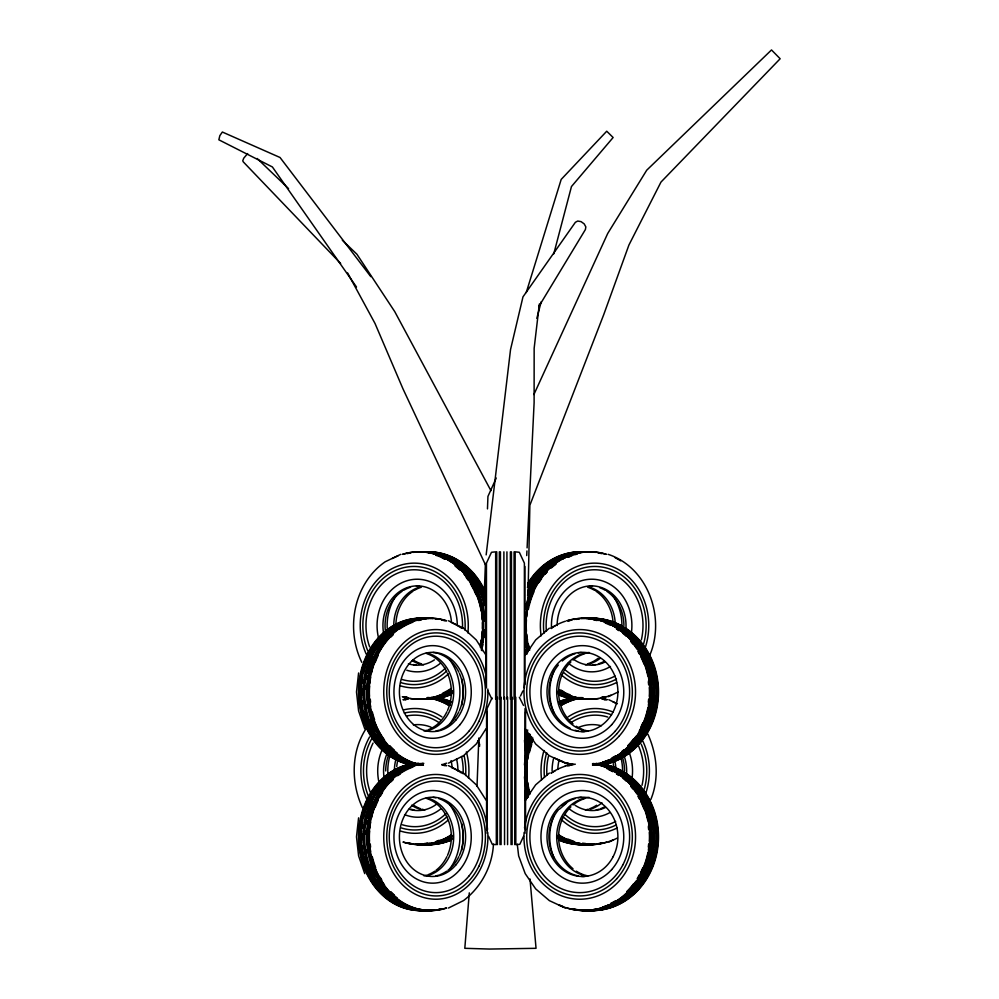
<?xml version="1.0" encoding="UTF-8"?>
<svg xmlns="http://www.w3.org/2000/svg" width="999" height="999" viewBox="0 0 999 999"><rect width="100%" height="100%" fill="white"/><g stroke="black" fill="none" stroke-linecap="round" stroke-linejoin="round"><path stroke-width="1.5" d="M524.975 744.455L525.262 730.469M526.823 654.357L526.985 646.603M527.809 606.218L529.87 505.257L603.683 314.76L628.908 245.055L660.976 182.08L780.157 58.754L771.503 49.95L646.728 170.192L607.704 233.491L533.891 394.543M477.023 786.313L478.833 737.999M482.13 650.724L482.654 636.7M483.004 627.347L485.414 563.448M487.475 508.903L487.937 496.441L496.241 478.034M526.723 555.581L526.948 550.948M527.097 547.864L534.115 402.759L534.153 348.289L539.335 304.033M469.293 892.844L464.81 948.313L489.423 949.05L536.038 948.313L530.007 878.983M358.591 672.964L356.493 691.97L358.591 710.963L364.735 728.758M358.591 817.844L356.493 836.85L358.591 855.856L364.735 873.638M493.444 844.155C492.357 866.183 481.143 887.287 463.536 900.574L448.451 908.041M486.163 554.882L510.526 349.613L522.976 296.865L575.374 222.302L577.709 221.041L581.081 221.641L584.178 223.876L585.839 226.898L585.402 229.545L538.798 306.568M536.838 318.294L541.171 301.823M553.758 253.908L571.465 186.538L613.124 137.512L606.73 131.219L561.188 179.42L526.248 292.545M649.662 655.494C665.759 618.194 648.239 567.707 608.291 554.37L608.166 554.345M650.811 799.512C659.465 778.608 657.08 754.445 647.864 734.128M492.032 697.889L487.1 708.528L487.1 833.303M520.491 696.041L522.864 691.008M523.513 836.388L519.817 844.342L515.809 844.617L515.809 697.215M486.014 728.758L476.261 743.993L463.536 755.681M365.809 729.045C350.924 752.259 350.974 783.029 362.437 807.704M525.212 655.182L535.664 639.934L549.375 628.171M525.212 800.062L535.664 784.827L549.375 773.051M247.64 153.571L243.731 158.204L242.745 160.789L243.331 161.925L340.634 263.461M559.353 809.277L566.57 803.071M463.424 755.756L448.451 763.149M608.291 696.69L618.119 692.007M608.94 842.07L617.357 838.061M400.724 554.345L385.114 561.813C353.746 583.728 345.354 628.721 361.788 662.312M565.372 765.659L575.324 764.198M565.372 763.149L573.901 764.41M448.451 620.779L463.424 628.171M448.451 765.659L463.424 773.051M608.816 699.725L617.357 703.771M519.33 697.252L523.513 705.444M565.259 763.124L549.375 755.756L535.726 744.055L525.212 728.758M565.259 908.004L549.375 900.648L535.664 888.873L525.212 873.638L518.643 855.893L517.257 844.167M491.883 699.1L487.962 691.008M463.536 628.246L476.261 639.934L486.014 655.182M463.536 773.126L476.261 784.827L486.014 800.062M257.168 158.479L288.549 188.599M342.332 240.235L356.905 254.221L394.755 311.638L490.946 490.684M370.804 276.648L280.032 157.492L222.365 132.03L219.855 135.627L218.843 139.798L272.39 166.958L356.493 286.988M347.615 272.952L375.012 323.451L402.984 388.861L485.851 565.646M488.611 836.388L492.307 844.342L496.316 844.617L496.316 697.215M525.549 711.837L525.549 829.982M525.037 708.528L525.037 833.303M524.9 566.458L524.9 684.602M524.388 687.911L524.388 563.149L519.343 552.285L515.159 551.835L515.159 699.225M514.722 697.215L514.722 844.617M514.073 551.835L514.073 699.225M512.125 697.215L512.125 844.617M511.476 551.835L511.476 699.225M511.038 697.215L511.038 844.617M510.389 551.835L510.389 699.225M507.579 697.215L507.579 844.617M506.93 551.835L506.93 699.225M504.545 697.215L504.545 844.617M503.896 551.835L503.896 699.225M501.086 697.215L501.086 844.617M500.437 551.835L500.437 699.225M499.999 697.215L499.999 844.617M499.35 551.835L499.35 699.225M497.402 697.215L497.402 844.617M496.753 551.835L496.753 699.225M495.666 699.225L495.666 551.835L491.483 552.285L486.451 563.149L486.451 687.911M486.575 711.837L486.575 829.982M485.926 566.458L485.926 684.602M610.327 766.97A72.79 65.085 -90 0 1 614.373 768.443M640.097 787.662A72.79 65.085 -90 0 1 643.756 792.544M651.098 806.081A72.79 65.085 -90 0 1 652.784 810.476M656.355 825.162A72.79 65.085 -90 0 1 656.73 828.084M654.607 857.204A72.79 65.085 -90 0 1 651.098 867.619M643.756 881.155A72.79 65.085 -90 0 1 641.046 884.852M637.137 889.422A72.79 65.085 -90 0 1 633.965 892.594M619.642 902.809A72.79 65.085 -90 0 1 615.709 904.682M610.814 766.97A72.79 65.085 -90 0 1 616.183 769.005M629.919 777.222A72.79 65.085 -90 0 1 632.23 779.108M636.588 783.204A72.79 65.085 -90 0 1 645.928 795.117M648.975 800.461A72.79 65.085 -90 0 1 655.469 818.006M656.368 822.264A72.79 65.085 -90 0 1 657.217 828.084M657.479 831.006A72.79 65.085 -90 0 1 657.679 835.401M657.679 838.298A72.79 65.085 -90 0 1 657.479 842.694M657.042 847.077A72.79 65.085 -90 0 1 656.368 851.423M655.469 855.681A72.79 65.085 -90 0 1 648.975 873.238M646.728 877.272A72.79 65.085 -90 0 1 641.52 884.852M638.623 888.311A72.79 65.085 -90 0 1 634.452 892.594M629.919 896.478A72.79 65.085 -90 0 1 627.559 898.251M620.129 902.809A72.79 65.085 -90 0 1 613.511 905.781M600.337 909.115A72.79 65.085 -90 0 1 597.24 909.452M598.339 763.436A73.701 65.897 -90 0 1 658.191 844.055A73.701 65.897 -90 0 1 585.439 910.114M599.288 763.586A73.701 65.897 -90 0 1 657.629 844.867A73.701 65.897 -90 0 1 584.952 910.114M524.537 827.971A62.388 55.782 -90 0 1 613.186 786.9A62.388 55.782 -90 0 1 602.934 893.593A62.388 55.782 -90 0 1 524.113 832.417M587.887 875.886A39.648 35.452 -90 0 1 584.877 875.149M583.603 874.737A39.648 35.452 -90 0 1 576.323 871.178M573.001 868.755A39.648 35.452 -90 0 1 563.349 817.032M564.023 815.771A39.648 35.452 -90 0 1 570.916 806.805M573.001 804.944A39.648 35.452 -90 0 1 584.877 798.551M593.181 763.586A73.701 65.897 -90 0 1 651.148 848.064A73.701 65.897 -90 0 1 573.139 909.127M568.955 765.659A73.701 65.897 -90 0 1 571.74 764.897M613.536 770.891A72.79 65.085 -90 0 1 618.556 773.813M619.767 774.612A72.79 65.085 -90 0 1 623.339 777.222M626.76 780.094A72.79 65.085 -90 0 1 629.994 783.204M632.03 785.389A72.79 65.085 -90 0 1 635.864 790.047M637.649 792.544A72.79 65.085 -90 0 1 642.382 800.461M643.069 801.835A72.79 65.085 -90 0 1 650.024 823.713M650.624 828.084A72.79 65.085 -90 0 1 650.973 832.479M650.973 841.22A72.79 65.085 -90 0 1 650.449 847.077M650.024 849.987A72.79 65.085 -90 0 1 649.2 854.282M648.501 857.204A72.79 65.085 -90 0 1 643.069 871.865M642.382 873.238A72.79 65.085 -90 0 1 633.016 887.187M627.859 892.594A72.79 65.085 -90 0 1 625.636 894.592M618.556 899.887A72.79 65.085 -90 0 1 616.083 901.398M608.266 905.244A72.79 65.085 -90 0 1 602.859 907.154M592.969 763.785A73.701 65.897 -90 0 1 649 851.223A73.701 65.897 -90 0 1 567.32 908.041M563.199 906.642A73.701 65.897 -90 0 1 559.153 904.932M551.423 773.026A73.701 65.897 -90 0 1 555.207 770.766M567.32 765.659A73.701 65.897 -90 0 1 571.49 764.572M592.482 763.785A73.701 65.897 -90 0 1 647.539 855.918A73.701 65.897 -90 0 1 558.666 904.932M550.936 773.026A73.701 65.897 -90 0 1 565.459 766.096M566.833 765.659A73.701 65.897 -90 0 1 572.427 764.272M598.126 763.586A73.701 65.897 -90 0 1 656.468 844.867A73.701 65.897 -90 0 1 583.791 910.114M618.481 770.891A72.79 65.085 -90 0 1 623.501 773.813M624.712 774.612A72.79 65.085 -90 0 1 628.271 777.222M631.705 780.094A72.79 65.085 -90 0 1 634.939 783.204M636.975 785.389A72.79 65.085 -90 0 1 653.821 818.006M654.145 819.417A72.79 65.085 -90 0 1 655.194 825.162M655.569 828.084A72.79 65.085 -90 0 1 655.918 832.479M655.918 841.22A72.79 65.085 -90 0 1 655.569 845.616M654.969 849.987A72.79 65.085 -90 0 1 654.145 854.282M653.446 857.204A72.79 65.085 -90 0 1 648.014 871.865M647.327 873.238A72.79 65.085 -90 0 1 637.961 887.187M633.89 891.558A72.79 65.085 -90 0 1 630.581 894.592M625.911 898.251A72.79 65.085 -90 0 1 623.501 899.887M613.211 905.244A72.79 65.085 -90 0 1 607.804 907.154M641.221 791.283A72.79 65.085 -90 0 1 642.969 793.818M651.136 810.476A72.79 65.085 -90 0 1 653.334 818.006M654.233 822.264A72.79 65.085 -90 0 1 654.707 825.162M652.547 858.715A72.79 65.085 -90 0 1 651.136 863.223M643.793 878.583A72.79 65.085 -90 0 1 640.322 883.64M633.403 891.558A72.79 65.085 -90 0 1 630.094 894.592M612.724 905.244A72.79 65.085 -90 0 1 607.317 907.154M596.203 763.436A73.701 65.897 -90 0 1 656.056 844.055A73.701 65.897 -90 0 1 583.304 910.114M596.091 763.586A73.701 65.897 -90 0 1 654.432 844.867A73.701 65.897 -90 0 1 581.755 910.114M607.13 766.97A72.79 65.085 -90 0 1 653.895 841.096A72.79 65.085 -90 0 1 599.725 908.628M596.653 909.115A72.79 65.085 -90 0 1 593.556 909.452M612.474 769.605A72.79 65.085 -90 0 1 616.371 771.578M622.514 775.449A72.79 65.085 -90 0 1 624.887 777.222M633.591 785.389A72.79 65.085 -90 0 1 635.539 787.662M639.198 792.544A72.79 65.085 -90 0 1 641.695 796.428M647.127 807.529A72.79 65.085 -90 0 1 650.436 818.006M651.048 820.841A72.79 65.085 -90 0 1 651.585 823.713M652.534 841.22A72.79 65.085 -90 0 1 652.322 844.155M651.585 849.987A72.79 65.085 -90 0 1 651.048 852.859M649.637 858.715A72.79 65.085 -90 0 1 647.127 866.17M641.695 877.272A72.79 65.085 -90 0 1 640.059 879.882M635.539 886.038A72.79 65.085 -90 0 1 631.543 890.496M629.407 892.594A72.79 65.085 -90 0 1 627.185 894.592M608.466 905.781A72.79 65.085 -90 0 1 604.407 907.154M594.73 763.586A73.701 65.897 -90 0 1 653.071 844.867A73.701 65.897 -90 0 1 580.407 910.114M577.534 909.689A73.701 65.897 -90 0 1 574.7 909.127M620.479 775.449A72.79 65.085 -90 0 1 622.852 777.222M637.162 792.544A72.79 65.085 -90 0 1 639.66 796.428M645.092 807.529A72.79 65.085 -90 0 1 648.401 818.006M647.602 858.715A72.79 65.085 -90 0 1 644.505 867.619M638.848 878.583A72.79 65.085 -90 0 1 635.376 883.64M627.372 892.594A72.79 65.085 -90 0 1 625.149 894.592M607.779 905.244A72.79 65.085 -90 0 1 602.372 907.154M554.208 858.278A48.414 43.294 -90 0 1 554.208 815.421M585.976 875.886A39.648 35.452 -90 0 1 556.73 835.114A39.648 35.452 -90 0 1 589.06 797.352M592.694 763.586A73.701 65.897 -90 0 1 650.661 848.064A73.701 65.897 -90 0 1 572.664 909.127M568.481 765.659A73.701 65.897 -90 0 1 571.253 764.897M584.353 876.498A39.648 35.452 -90 0 1 581.268 876.348M578.184 875.886A39.648 35.452 -90 0 1 575.174 875.149M573.913 874.737A39.648 35.452 -90 0 1 558.379 809.877M562.25 805.856A39.648 35.452 -90 0 1 575.174 798.551M578.184 797.801A39.648 35.452 -90 0 1 581.268 797.352M606.618 768.443A72.79 65.085 -90 0 1 613.174 771.578M616.907 773.813A72.79 65.085 -90 0 1 619.318 775.449M622.839 778.146A72.79 65.085 -90 0 1 626.211 781.106M631.368 786.513A72.79 65.085 -90 0 1 636.863 793.818M638.486 796.428A72.79 65.085 -90 0 1 647.851 820.841M648.601 825.162A72.79 65.085 -90 0 1 649.125 829.545M649.338 832.479A72.79 65.085 -90 0 1 649.338 841.22M649.125 844.155A72.79 65.085 -90 0 1 648.376 849.987M647.851 852.859A72.79 65.085 -90 0 1 637.687 878.583M636.001 881.155A72.79 65.085 -90 0 1 627.297 891.558M615.684 900.648A72.79 65.085 -90 0 1 610.589 903.471M608.791 769.605A72.79 65.085 -90 0 1 612.687 771.578M616.42 773.813A72.79 65.085 -90 0 1 618.831 775.449M630.893 786.513A72.79 65.085 -90 0 1 632.804 788.848M638.011 796.428A72.79 65.085 -90 0 1 639.522 799.1M640.933 801.835A72.79 65.085 -90 0 1 644.005 808.99M648.314 826.623A72.79 65.085 -90 0 1 648.638 829.545M648.638 844.155A72.79 65.085 -90 0 1 648.314 847.077M642.856 867.619A72.79 65.085 -90 0 1 640.933 871.865M639.522 874.6A72.79 65.085 -90 0 1 637.2 878.583M633.728 883.64A72.79 65.085 -90 0 1 626.81 891.558M442.395 764.485A73.701 61.526 -90 0 1 446.665 765.659M452.222 767.794A73.701 61.526 -90 0 1 461.501 773.026M446.665 908.041A73.701 61.526 -90 0 1 370.317 850.798A73.701 61.526 -90 0 1 423.439 763.673M441.795 764.485A73.701 61.526 -90 0 1 446.066 765.659M446.066 908.041A73.701 61.526 -90 0 1 369.73 850.798A73.701 61.526 -90 0 1 422.839 763.673M487.762 832.417A62.388 52.085 -90 0 1 413.798 893.381A62.388 52.085 -90 0 1 405.269 786.313A62.388 52.085 -90 0 1 487.524 829.445M428.471 910.214A73.701 61.526 -90 0 1 361.313 842.969A73.701 61.526 -90 0 1 418.256 763.336M387.4 896.14A72.79 60.764 -90 0 1 383.941 892.969M376.96 884.852A72.79 60.764 -90 0 1 375.249 882.417M373.626 879.882A72.79 60.764 -90 0 1 371.378 875.936M367.57 867.619A72.79 60.764 -90 0 1 364.298 857.204M362.662 848.538A72.79 60.764 -90 0 1 362.312 845.616M361.913 839.759A72.79 60.764 -90 0 1 361.913 833.94M362.312 828.084A72.79 60.764 -90 0 1 362.662 825.162M375.249 791.283A72.79 60.764 -90 0 1 377.847 787.662M382.829 781.855A72.79 60.764 -90 0 1 386.226 778.583M397.302 898.089A72.79 60.764 -90 0 1 390.334 891.845M384.465 884.852A72.79 60.764 -90 0 1 377.522 873.238M376.873 871.865A72.79 60.764 -90 0 1 371.441 855.681M370.604 851.423A72.79 60.764 -90 0 1 369.68 844.155M369.48 841.22A72.79 60.764 -90 0 1 369.568 831.006M369.817 828.084A72.79 60.764 -90 0 1 370.604 822.264M371.441 818.006A72.79 60.764 -90 0 1 392.57 779.645M397.302 775.611A72.79 60.764 -90 0 1 413.037 767.007M394.33 895.116A72.79 60.764 -90 0 1 390.934 891.845M381.73 879.882A72.79 60.764 -90 0 1 380.207 877.272M375.674 867.619A72.79 60.764 -90 0 1 372.402 857.204M370.579 847.077A72.79 60.764 -90 0 1 370.279 844.155M375.124 807.529A72.79 60.764 -90 0 1 378.109 800.461M380.207 796.428A72.79 60.764 -90 0 1 382.53 792.544M390.934 781.855A72.79 60.764 -90 0 1 393.169 779.645M397.902 775.611A72.79 60.764 -90 0 1 400.349 773.813M441.808 764.834A73.701 61.526 -90 0 1 444.63 765.659M441.808 908.853A73.701 61.526 -90 0 1 437.475 909.802M434.553 910.214A73.701 61.526 -90 0 1 367.457 843.843A73.701 61.526 -90 0 1 422.877 763.486M392.295 895.116A72.79 60.764 -90 0 1 388.911 891.845M379.707 879.882A72.79 60.764 -90 0 1 377.447 875.936M373.651 867.619A72.79 60.764 -90 0 1 370.367 857.204M368.544 847.077A72.79 60.764 -90 0 1 368.256 844.155M374.225 804.645A72.79 60.764 -90 0 1 376.086 800.461M377.447 797.764A72.79 60.764 -90 0 1 378.933 795.117M388.911 781.855A72.79 60.764 -90 0 1 391.146 779.645M396.503 899A72.79 60.764 -90 0 1 388.311 891.845M385.152 888.311A72.79 60.764 -90 0 1 375.487 873.238M374.85 871.865A72.79 60.764 -90 0 1 369.418 855.681M368.581 851.423A72.79 60.764 -90 0 1 367.545 831.006M367.794 828.084A72.79 60.764 -90 0 1 368.581 822.264M369.418 818.006A72.79 60.764 -90 0 1 390.547 779.645M397.727 773.813A72.79 60.764 -90 0 1 411.001 767.007M441.208 908.853A73.701 61.526 -90 0 1 438.324 909.527M433.953 910.214A73.701 61.526 -90 0 1 366.795 842.969A73.701 61.526 -90 0 1 423.738 763.336M432.043 910.214A73.701 61.526 -90 0 1 364.96 843.843A73.701 61.526 -90 0 1 420.367 763.486M386.401 891.845A72.79 60.764 -90 0 1 381.418 886.038M379.67 883.64A72.79 60.764 -90 0 1 377.197 879.882M374.95 875.936A72.79 60.764 -90 0 1 373.589 873.238M372.939 871.865A72.79 60.764 -90 0 1 370.067 864.697M366.933 852.859A72.79 60.764 -90 0 1 366.446 849.987M365.497 833.94A72.79 60.764 -90 0 1 365.634 831.006M366.446 823.713A72.79 60.764 -90 0 1 366.933 820.841M367.52 818.006A72.79 60.764 -90 0 1 372.939 801.835M377.197 793.818A72.79 60.764 -90 0 1 378.821 791.283M387.512 780.731A72.79 60.764 -90 0 1 393.369 775.611M421.665 909.552A72.79 60.764 -90 0 1 417.332 909.115M414.448 908.628A72.79 60.764 -90 0 1 363.798 838.586A72.79 60.764 -90 0 1 411.6 765.734M414.448 765.072A72.79 60.764 -90 0 1 417.332 764.585M430.369 910.214A73.701 61.526 -90 0 1 363.286 843.843A73.701 61.526 -90 0 1 418.706 763.486M417.719 909.452A72.79 60.764 -90 0 1 414.822 909.115M391.658 899.887A72.79 60.764 -90 0 1 383.341 892.969M379.071 888.311A72.79 60.764 -90 0 1 369.418 873.238M368.768 871.865A72.79 60.764 -90 0 1 361.713 845.616M361.463 842.694A72.79 60.764 -90 0 1 361.463 831.006M361.713 828.084A72.79 60.764 -90 0 1 362.5 822.264M363.349 818.006A72.79 60.764 -90 0 1 368.768 801.835M369.418 800.461A72.79 60.764 -90 0 1 371.503 796.428M373.027 793.818A72.79 60.764 -90 0 1 385.626 778.583M391.658 773.813A72.79 60.764 -90 0 1 404.932 767.007M433.042 797.352A39.648 33.104 -90 0 1 435.914 797.801M438.723 798.551A39.648 33.104 -90 0 1 459.415 855.381M458.828 856.667A39.648 33.104 -90 0 1 447.939 870.291M446.703 871.178A39.648 33.104 -90 0 1 440.109 874.662M438.723 875.149A39.648 33.104 -90 0 1 435.914 875.886M427.872 910.214A73.701 61.526 -90 0 1 360.864 844.717A73.701 61.526 -90 0 1 414.735 763.673M426.448 910.214A73.701 61.526 -90 0 1 359.353 843.843A73.701 61.526 -90 0 1 414.772 763.486M425.849 910.214A73.701 61.526 -90 0 1 358.691 842.969A73.701 61.526 -90 0 1 415.634 763.336M449.875 804.919A48.414 40.422 -90 0 1 449.875 868.78M426.81 798.551A39.648 33.104 -90 0 1 440.609 807.629M441.645 808.815A39.648 33.104 -90 0 1 447.502 855.381M446.903 856.667A39.648 33.104 -90 0 1 436.014 870.291M434.79 871.178A39.648 33.104 -90 0 1 428.184 874.662M426.81 875.149A39.648 33.104 -90 0 1 424.001 875.886M426.336 797.801A39.648 33.104 -90 0 1 453.683 836.85A39.648 33.104 -90 0 1 426.336 875.886M385.364 896.14A72.79 60.764 -90 0 1 381.905 892.969M374.937 884.852A72.79 60.764 -90 0 1 373.226 882.417M370.829 878.583A72.79 60.764 -90 0 1 369.355 875.936M365.547 867.619A72.79 60.764 -90 0 1 363.062 860.226M360.627 848.538A72.79 60.764 -90 0 1 360.289 845.616M359.89 839.759A72.79 60.764 -90 0 1 359.89 833.94M360.289 828.084A72.79 60.764 -90 0 1 360.627 825.162M373.226 791.283A72.79 60.764 -90 0 1 375.811 787.662M380.806 781.855A72.79 60.764 -90 0 1 384.19 778.583M415.696 909.452A72.79 60.764 -90 0 1 412.799 909.115M389.622 899.887A72.79 60.764 -90 0 1 381.318 892.969M377.048 888.311A72.79 60.764 -90 0 1 367.382 873.238M366.745 871.865A72.79 60.764 -90 0 1 359.44 831.006M359.69 828.084A72.79 60.764 -90 0 1 360.477 822.264M361.313 818.006A72.79 60.764 -90 0 1 366.745 801.835M367.382 800.461A72.79 60.764 -90 0 1 383.604 778.583M389.622 773.813A72.79 60.764 -90 0 1 402.897 767.007M461.738 823.713A56.231 46.953 -90 0 1 461.738 849.987M575.786 699.038A73.701 64.011 -90 0 1 559.415 695.179M527.884 583.266A73.701 64.011 -90 0 1 580.332 551.835M576.323 699.038A73.701 64.011 -90 0 1 558.516 694.592M527.634 584.602A73.701 64.011 -90 0 1 580.869 551.835M579.857 699.038A73.701 64.011 -90 0 1 557.804 692.557M527.734 591.258A73.701 64.011 -90 0 1 584.415 551.835M578.146 699.038A73.701 64.011 -90 0 1 558.903 693.955M527.959 587.312A73.701 64.011 -90 0 1 582.692 551.835M577.609 699.038A73.701 64.011 -90 0 1 558.366 693.955M527.422 587.312A73.701 64.011 -90 0 1 582.155 551.835M564.36 695.366A72.79 63.224 -90 0 1 558.666 693.106M528.821 586.438A72.79 63.224 -90 0 1 541.508 569.78M545.904 565.896A72.79 63.224 -90 0 1 549.375 563.299M551.848 561.65A72.79 63.224 -90 0 1 554.52 560.064M564.897 695.366A72.79 63.224 -90 0 1 559.203 693.106M530.119 585.114A72.79 63.224 -90 0 1 531.705 582.504M535.177 577.522A72.79 63.224 -90 0 1 542.045 569.78M546.441 565.896A72.79 63.224 -90 0 1 548.738 564.135M562.537 695.366A72.79 63.224 -90 0 1 559.677 694.317M531.031 579.969A72.79 63.224 -90 0 1 538.636 570.816M542.957 566.833A72.79 63.224 -90 0 1 546.378 564.135M559.677 556.743A72.79 63.224 -90 0 1 563.973 555.232M541.121 635.888A62.388 54.196 -90 0 1 599.7 563.424A62.388 54.196 -90 0 1 645.342 647.327M616.608 682.517A62.388 54.196 -90 0 1 561.563 675.024M543.943 633.241A59.078 51.311 -90 0 1 600.174 566.783A59.078 51.311 -90 0 1 643.194 645.242M616.508 679.07A59.078 51.311 -90 0 1 563.573 672.402M587.662 587.237A39.648 34.441 -90 0 1 594.655 590.372M595.966 591.196A39.648 34.441 -90 0 1 613.086 622.577M598.139 658.291A39.648 34.441 -90 0 1 587.662 663.823M589.76 587.237A39.648 34.441 -90 0 1 615.272 624.063M600.249 658.291A39.648 34.441 -90 0 1 585.352 664.834M536.163 574.063A72.79 63.224 -90 0 1 539.173 570.816M543.493 566.833A72.79 63.224 -90 0 1 546.915 564.135M560.214 556.743A72.79 63.224 -90 0 1 564.51 555.232M592.182 552.022A73.701 64.011 -90 0 1 595.229 552.347M598.251 552.859A73.701 64.011 -90 0 1 601.248 553.521M604.195 696.715A73.701 64.011 -90 0 1 601.248 697.539M583.079 699.038A73.701 64.011 -90 0 1 558.279 691.021A72.79 63.224 -90 0 0 563.823 693.731M527.772 651.648A73.701 64.011 -90 0 1 525.786 644.605M525.786 606.455A73.701 64.011 -90 0 1 587.624 551.835M564.135 693.106A72.79 63.224 -90 0 1 559.989 690.996M528.209 650.411A72.79 63.224 -90 0 1 526.56 644.367M527.322 603.658A72.79 63.224 -90 0 1 532.879 589.135M535.052 585.114A72.79 63.224 -90 0 1 539.21 578.733M546.977 569.78A72.79 63.224 -90 0 1 551.373 565.896M561.351 559.328A72.79 63.224 -90 0 1 571.266 555.232M546.391 631.356A55.769 48.439 -90 0 1 598.364 569.942A55.769 48.439 -90 0 1 641.346 639.959M615.034 676.061A55.769 48.439 -90 0 1 564.51 669.268M568.044 695.828A72.79 63.224 -90 0 1 558.141 691.733M527.709 593.319A72.79 63.224 -90 0 1 572.427 554.07M529.22 593.319A72.79 63.224 -90 0 1 531.156 589.135M534.115 583.791A72.79 63.224 -90 0 1 537.487 578.733M539.31 576.348A72.79 63.224 -90 0 1 544.218 570.816M547.427 567.782A72.79 63.224 -90 0 1 551.96 564.135M565.247 556.743A72.79 63.224 -90 0 1 569.542 555.232M581.356 699.038A73.701 64.011 -90 0 1 557.929 691.808M526.523 653.046A73.701 64.011 -90 0 1 525.599 650.249M527.534 595.267A73.701 64.011 -90 0 1 585.913 551.835M528.746 650.411A72.79 63.224 -90 0 1 527.46 645.878M526.785 642.956A72.79 63.224 -90 0 1 525.973 638.673M527.46 605.182A72.79 63.224 -90 0 1 528.746 600.649M547.514 569.78A72.79 63.224 -90 0 1 551.91 565.896M561.888 559.328A72.79 63.224 -90 0 1 564.672 557.954M598.788 552.859A73.701 64.011 -90 0 1 601.785 553.521M604.732 696.715A73.701 64.011 -90 0 1 600.299 697.889M583.616 699.038A73.701 64.011 -90 0 1 558.816 691.021M528.309 651.648A73.701 64.011 -90 0 1 525.711 641.745M525.711 609.315A73.701 64.011 -90 0 1 595.754 552.347M529.145 650.249A73.701 64.011 -90 0 1 542.407 575.549A73.701 64.011 -90 0 1 606.018 554.345M606.018 696.715A73.701 64.011 -90 0 1 601.585 697.889M598.563 698.476A73.701 64.011 -90 0 1 558.766 690.209M570.217 694.867A72.79 63.224 -90 0 1 560.464 690.209M529.582 648.9A72.79 63.224 -90 0 1 528.384 644.367M527.509 640.109A72.79 63.224 -90 0 1 526.685 634.303M526.436 631.368A72.79 63.224 -90 0 1 526.436 619.692M526.685 616.758A72.79 63.224 -90 0 1 527.272 612.387M527.772 609.515A72.79 63.224 -90 0 1 546.728 571.878M550.961 567.782A72.79 63.224 -90 0 1 555.494 564.135M567.37 557.33A72.79 63.224 -90 0 1 573.089 555.232M574.537 554.807A72.79 63.224 -90 0 1 577.472 554.07M563.711 691.733A72.79 63.224 -90 0 1 561.001 690.209M528.309 609.515A72.79 63.224 -90 0 1 528.921 606.693M529.283 605.182A72.79 63.224 -90 0 1 533.916 591.908M538.998 582.504A72.79 63.224 -90 0 1 541.57 578.733M545.279 574.063A72.79 63.224 -90 0 1 547.265 571.878M551.498 567.782A72.79 63.224 -90 0 1 556.031 564.135M567.907 557.33A72.79 63.224 -90 0 1 570.754 556.193M529.682 650.249A73.701 64.011 -90 0 1 542.944 575.549A73.701 64.011 -90 0 1 606.555 554.345M615.197 557.779A73.701 64.011 -90 0 1 620.679 560.851M610.913 695.179A73.701 64.011 -90 0 1 559.29 690.209M551.523 628.546A46.316 40.222 -90 0 1 593.656 579.27A46.316 40.222 -90 0 1 631.356 633.079M610.476 666.47A46.316 40.222 -90 0 1 568.244 663.174M557.142 625.524A39.648 34.441 -90 0 1 592.857 585.913A39.648 34.441 -90 0 1 625.923 628.483M604.757 662.162A39.648 34.441 -90 0 1 574.363 659.864M599.812 587.712A39.648 34.441 -90 0 1 605.382 590.372M606.693 591.196A39.648 34.441 -90 0 1 623.913 625.524M604.033 661.463A39.648 34.441 -90 0 1 598.389 663.823M595.454 664.572A39.648 34.441 -90 0 1 592.457 665.022M589.472 585.889A39.648 34.441 -90 0 1 592.457 586.038M613.236 596.053A48.414 42.058 -90 0 1 621.927 625.524M402.347 554.345A73.701 63.824 -90 0 1 480.519 644.605M450.774 689.36A73.701 63.824 -90 0 1 402.347 696.715M392.345 558.503A73.701 63.824 -90 0 1 398.002 555.881M402.884 554.345A73.701 63.824 -90 0 1 465.434 574.475A73.701 63.824 -90 0 1 480.344 647.439M451.323 689.36A73.701 63.824 -90 0 1 410.314 698.476M407.317 697.889A73.701 63.824 -90 0 1 402.884 696.715M422.977 551.835A73.701 63.824 -90 0 1 484.29 605.044M452.247 691.021A73.701 63.824 -90 0 1 427.51 699.038M421.253 551.835A73.701 63.824 -90 0 1 484.602 616.645M484.602 634.415A73.701 63.824 -90 0 1 484.24 637.362M482.892 644.605A73.701 63.824 -90 0 1 481.368 650.249M450.512 691.021A73.701 63.824 -90 0 1 425.786 699.038M407.667 697.539A73.701 63.824 -90 0 1 404.732 696.715M407.667 553.521A73.701 63.824 -90 0 1 410.651 552.859M413.673 552.347A73.701 63.824 -90 0 1 416.708 552.022M413.136 552.347A73.701 63.824 -90 0 1 484.415 621.103M484.415 629.957A73.701 63.824 -90 0 1 481.256 648.851M451.311 690.209A73.701 63.824 -90 0 1 426.76 698.9M408.616 697.889A73.701 63.824 -90 0 1 404.183 696.715M407.117 553.521A73.701 63.824 -90 0 1 410.114 552.859M448.264 560.064A72.79 63.037 -90 0 1 450.924 561.65M457.967 566.833A72.79 63.037 -90 0 1 463.299 571.878M468.081 577.522A72.79 63.037 -90 0 1 469.855 579.969M472.352 583.791A72.79 63.037 -90 0 1 474.6 587.787M475.961 590.509A72.79 63.037 -90 0 1 479.945 600.649M483.541 619.692A72.79 63.037 -90 0 1 483.541 631.368M482.917 637.212A72.79 63.037 -90 0 1 482.467 640.109M440.422 556.193A72.79 63.037 -90 0 1 452.759 562.499M458.516 566.833A72.79 63.037 -90 0 1 463.848 571.878M465.821 574.063A72.79 63.037 -90 0 1 475.137 587.787M476.498 590.509A72.79 63.037 -90 0 1 481.768 605.182M482.13 606.693A72.79 63.037 -90 0 1 484.078 619.692M482.742 641.545A72.79 63.037 -90 0 1 481.368 647.402M369.642 646.865A55.769 48.289 -90 0 1 406.069 570.579A55.769 48.289 -90 0 1 462.475 628.433M445.304 668.244A55.769 48.289 -90 0 1 401.748 679.395M442.295 557.954A72.79 63.037 -90 0 1 445.067 559.328M455.007 565.896A72.79 63.037 -90 0 1 459.39 569.78M466.246 577.522A72.79 63.037 -90 0 1 468.019 579.969M470.504 583.791A72.79 63.037 -90 0 1 473.451 589.135M474.125 590.509A72.79 63.037 -90 0 1 475.986 594.755M366.233 654.133A62.388 54.033 -90 0 1 404.645 564.135A62.388 54.033 -90 0 1 467.894 632.929M448.264 674.013A62.388 54.033 -90 0 1 400.274 685.789M367.819 650.973A59.078 51.161 -90 0 1 404.657 567.444A59.078 51.161 -90 0 1 464.997 630.144M446.191 671.44A59.078 51.161 -90 0 1 400.749 682.592M378.434 637.512A46.316 40.11 -90 0 1 411.938 579.62A46.316 40.11 -90 0 1 457.28 625.524M440.522 663.174A46.316 40.11 -90 0 1 406.793 670.267M383.529 632.916A39.648 34.328 -90 0 1 412.774 586.226A39.648 34.328 -90 0 1 451.498 622.577M434.428 659.864A39.648 34.328 -90 0 1 408.379 663.823M416.408 665.022A39.648 34.328 -90 0 1 413.424 664.572M385.264 629.969A39.648 34.328 -90 0 1 402.222 591.196M403.521 590.372A39.648 34.328 -90 0 1 410.502 587.237M416.408 586.038A39.648 34.328 -90 0 1 419.393 585.889M435.726 555.232A72.79 63.037 -90 0 1 445.604 559.328M455.544 565.896A72.79 63.037 -90 0 1 459.94 569.78M463.973 574.063A72.79 63.037 -90 0 1 481.168 610.951M481.618 613.848A72.79 63.037 -90 0 1 482.242 619.692M482.392 622.614A72.79 63.037 -90 0 1 482.392 628.446M482.242 631.368A72.79 63.037 -90 0 1 481.618 637.212M481.168 640.109A72.79 63.037 -90 0 1 480.294 644.367M450.924 688.561A72.79 63.037 -90 0 1 442.832 693.106M426.223 551.835A73.701 63.824 -90 0 1 485.439 598.014M452.747 692.557A73.701 63.824 -90 0 1 430.756 699.038M460.077 564.135A72.79 63.037 -90 0 1 463.499 566.833M467.794 570.816A72.79 63.037 -90 0 1 472.689 576.348M474.5 578.733A72.79 63.037 -90 0 1 477.872 583.791M480.819 589.135A72.79 63.037 -90 0 1 483.916 596.203M451.048 692.432A72.79 63.037 -90 0 1 448.239 693.731M442.157 556.193A72.79 63.037 -90 0 1 447.802 558.628M456.83 564.135A72.79 63.037 -90 0 1 462.437 568.768M436.438 554.07A72.79 63.037 -90 0 1 484.19 602.16M452.048 690.996A72.79 63.037 -90 0 1 437.912 696.653M424.5 551.835A73.701 63.824 -90 0 1 484.615 600.811M452.397 691.808A73.701 63.824 -90 0 1 429.033 699.038M460.626 564.135A72.79 63.037 -90 0 1 464.036 566.833M468.344 570.816A72.79 63.037 -90 0 1 484.465 596.203M451.585 692.432A72.79 63.037 -90 0 1 444.518 695.366M426.773 551.835A73.701 63.824 -90 0 1 485.489 596.64M451.898 693.281A73.701 63.824 -90 0 1 431.306 699.038M428.072 551.835A73.701 63.824 -90 0 1 485.152 592.582M451.785 693.955A73.701 63.824 -90 0 1 432.604 699.038M444.38 555.232A72.79 63.037 -90 0 1 450.087 557.33M461.925 564.135A72.79 63.037 -90 0 1 467.532 568.768M476.348 578.733A72.79 63.037 -90 0 1 478.908 582.504M440.559 554.07A72.79 63.037 -90 0 1 443.481 554.807M444.917 555.232A72.79 63.037 -90 0 1 450.624 557.33M462.462 564.135A72.79 63.037 -90 0 1 468.069 568.768M471.203 571.878A72.79 63.037 -90 0 1 483.191 589.135M428.608 551.835A73.701 63.824 -90 0 1 485.114 591.258M450.899 694.592A73.701 63.824 -90 0 1 433.141 699.038M387.212 628.334A48.414 41.933 -90 0 1 395.816 596.053M421.328 663.823A39.648 34.328 -90 0 1 413.049 659.864M395.904 624.063A39.648 34.328 -90 0 1 413.049 591.196M414.348 590.372A39.648 34.328 -90 0 1 421.328 587.237M423.601 664.834A39.648 34.328 -90 0 1 412.225 660.689M393.756 625.524A39.648 34.328 -90 0 1 419.193 587.237M588.311 618.418A73.701 65.897 -90 0 1 658.191 684.752A73.701 65.897 -90 0 1 601.211 765.034M587.837 618.418A73.701 65.897 -90 0 1 657.704 684.752A73.701 65.897 -90 0 1 600.724 765.034M610.814 622.09A72.79 65.085 -90 0 1 616.183 624.125M628.746 631.43A72.79 65.085 -90 0 1 632.23 634.215M636.588 638.311A72.79 65.085 -90 0 1 645.928 650.224M648.975 655.569A72.79 65.085 -90 0 1 655.469 673.126M656.368 677.384A72.79 65.085 -90 0 1 657.217 683.191M657.479 686.126A72.79 65.085 -90 0 1 657.679 690.509M657.679 693.418A72.79 65.085 -90 0 1 657.479 697.801M657.042 702.197A72.79 65.085 -90 0 1 656.368 706.543M655.469 710.801A72.79 65.085 -90 0 1 641.52 739.972M638.623 743.431A72.79 65.085 -90 0 1 634.452 747.714M629.919 751.598A72.79 65.085 -90 0 1 627.559 753.358M621.403 757.23A72.79 65.085 -90 0 1 616.183 759.802M587.887 731.006A39.648 35.452 -90 0 1 584.877 730.257M583.603 729.857A39.648 35.452 -90 0 1 576.323 726.298M573.001 723.863A39.648 35.452 -90 0 1 563.349 672.14M564.023 670.878A39.648 35.452 -90 0 1 570.916 661.925M573.001 660.064A39.648 35.452 -90 0 1 584.877 653.671M586.363 653.259A39.648 35.452 -90 0 1 589.422 652.659M581.73 618.418A73.701 65.897 -90 0 1 651.598 684.752A73.701 65.897 -90 0 1 594.617 765.034M568.955 620.779A73.701 65.897 -90 0 1 571.74 620.017M574.562 619.392A73.701 65.897 -90 0 1 578.846 618.706M595.279 619.917A72.79 65.085 -90 0 1 598.351 620.504M610.926 624.725A72.79 65.085 -90 0 1 618.556 628.933M619.767 629.732A72.79 65.085 -90 0 1 623.339 632.33M626.76 635.202A72.79 65.085 -90 0 1 629.994 638.311M632.03 640.496A72.79 65.085 -90 0 1 635.864 645.167M637.649 647.652A72.79 65.085 -90 0 1 642.382 655.569M643.069 656.942A72.79 65.085 -90 0 1 650.024 678.833M650.624 683.191A72.79 65.085 -90 0 1 650.973 687.587M650.973 696.34A72.79 65.085 -90 0 1 650.449 702.197M650.024 705.107A72.79 65.085 -90 0 1 649.2 709.39M648.501 712.312A72.79 65.085 -90 0 1 643.069 726.985M642.382 728.358A72.79 65.085 -90 0 1 633.016 742.307M628.945 746.678A72.79 65.085 -90 0 1 626.76 748.726M620.966 753.358A72.79 65.085 -90 0 1 616.083 756.518M608.266 760.364A72.79 65.085 -90 0 1 602.859 762.274M610.327 622.09A72.79 65.085 -90 0 1 614.373 623.563M640.097 642.782A72.79 65.085 -90 0 1 643.756 647.652M651.098 661.188A72.79 65.085 -90 0 1 652.784 665.596M656.355 680.282A72.79 65.085 -90 0 1 656.73 683.191M654.607 712.312A72.79 65.085 -90 0 1 651.098 722.739M648.488 728.358A72.79 65.085 -90 0 1 647.027 731.056M643.756 736.275A72.79 65.085 -90 0 1 641.046 739.972M637.137 744.53A72.79 65.085 -90 0 1 633.965 747.714M567.32 620.779A73.701 65.897 -90 0 1 649 677.584A73.701 65.897 -90 0 1 592.969 765.034M570.092 763.91A73.701 65.897 -90 0 1 567.32 763.149M563.199 761.762A73.701 65.897 -90 0 1 557.817 759.415M551.423 628.134A73.701 65.897 -90 0 1 555.207 625.874M566.833 620.779A73.701 65.897 -90 0 1 648.513 677.584A73.701 65.897 -90 0 1 592.482 765.034M572.427 764.535A73.701 65.897 -90 0 1 554.72 758.054M550.936 628.134A73.701 65.897 -90 0 1 565.459 621.203M586.675 618.418A73.701 65.897 -90 0 1 656.543 684.752A73.701 65.897 -90 0 1 599.562 765.034M600.224 619.917A72.79 65.085 -90 0 1 603.296 620.504M618.481 626.011A72.79 65.085 -90 0 1 623.501 628.933M624.712 629.732A72.79 65.085 -90 0 1 628.271 632.33M631.705 635.202A72.79 65.085 -90 0 1 634.939 638.311M636.975 640.496A72.79 65.085 -90 0 1 640.809 645.167M642.594 647.652A72.79 65.085 -90 0 1 653.821 673.126M654.145 674.537A72.79 65.085 -90 0 1 655.194 680.282M655.569 683.191A72.79 65.085 -90 0 1 655.918 687.587M655.918 696.34A72.79 65.085 -90 0 1 655.569 700.736M654.969 705.107A72.79 65.085 -90 0 1 654.145 709.39M653.446 712.312A72.79 65.085 -90 0 1 648.014 726.985M647.327 728.358A72.79 65.085 -90 0 1 637.961 742.307M633.89 746.678A72.79 65.085 -90 0 1 631.705 748.726M625.911 753.358A72.79 65.085 -90 0 1 623.501 754.994M613.211 760.364A72.79 65.085 -90 0 1 607.804 762.274M586.188 618.418A73.701 65.897 -90 0 1 656.056 684.752A73.701 65.897 -90 0 1 599.075 765.034M584.64 618.418A73.701 65.897 -90 0 1 654.507 684.752A73.701 65.897 -90 0 1 597.527 765.034M590.459 619.205A72.79 65.085 -90 0 1 593.556 619.368M598.189 619.917A72.79 65.085 -90 0 1 601.261 620.504M607.13 622.09A72.79 65.085 -90 0 1 653.895 696.203A72.79 65.085 -90 0 1 599.725 763.736M612.474 624.725A72.79 65.085 -90 0 1 616.371 626.698M622.514 630.569A72.79 65.085 -90 0 1 624.887 632.33M633.591 640.496A72.79 65.085 -90 0 1 635.539 642.782M639.198 647.652A72.79 65.085 -90 0 1 641.695 651.548M647.127 662.637A72.79 65.085 -90 0 1 650.436 673.126M651.048 675.948A72.79 65.085 -90 0 1 651.585 678.833M652.534 696.34A72.79 65.085 -90 0 1 652.322 699.275M651.585 705.107A72.79 65.085 -90 0 1 651.048 707.979M649.637 713.835A72.79 65.085 -90 0 1 647.127 721.29M635.539 741.146A72.79 65.085 -90 0 1 631.543 745.616M609.815 760.364A72.79 65.085 -90 0 1 604.407 762.274M583.279 618.418A73.701 65.897 -90 0 1 653.146 684.752A73.701 65.897 -90 0 1 596.166 765.034M576.111 619.392A73.701 65.897 -90 0 1 578.97 618.893M620.479 630.569A72.79 65.085 -90 0 1 622.852 632.33M637.162 647.652A72.79 65.085 -90 0 1 639.66 651.548M645.092 662.637A72.79 65.085 -90 0 1 648.401 673.126M647.602 713.835A72.79 65.085 -90 0 1 645.092 721.29M638.848 733.703A72.79 65.085 -90 0 1 635.376 738.761M628.458 746.678A72.79 65.085 -90 0 1 626.273 748.726M607.779 760.364A72.79 65.085 -90 0 1 602.372 762.274M554.208 713.386A48.414 43.294 -90 0 1 554.208 670.541M585.976 731.006A39.648 35.452 -90 0 1 556.73 690.222A39.648 35.452 -90 0 1 589.06 652.472M581.243 618.418A73.701 65.897 -90 0 1 651.111 684.752A73.701 65.897 -90 0 1 594.13 765.034M568.481 620.779A73.701 65.897 -90 0 1 571.253 620.017M574.075 619.392A73.701 65.897 -90 0 1 578.371 618.706M584.353 731.605A39.648 35.452 -90 0 1 581.268 731.455M578.184 731.006A39.648 35.452 -90 0 1 575.174 730.257M570.179 728.296A39.648 35.452 -90 0 1 558.379 664.997M562.25 660.976A39.648 35.452 -90 0 1 575.174 653.671M578.184 652.921A39.648 35.452 -90 0 1 581.268 652.472M651.136 665.596A72.79 65.085 -90 0 1 653.334 673.126M654.233 677.384A72.79 65.085 -90 0 1 654.707 680.282M652.547 713.835A72.79 65.085 -90 0 1 651.136 718.331M644.592 732.379A72.79 65.085 -90 0 1 640.322 738.761M633.403 746.678A72.79 65.085 -90 0 1 631.218 748.726M612.724 760.364A72.79 65.085 -90 0 1 607.317 762.274M593.631 619.917A72.79 65.085 -90 0 1 596.703 620.504M605.269 623.039A72.79 65.085 -90 0 1 610.589 625.349M616.907 628.933A72.79 65.085 -90 0 1 619.318 630.569M622.839 633.266A72.79 65.085 -90 0 1 626.211 636.213M631.368 641.62A72.79 65.085 -90 0 1 636.863 648.938M638.486 651.548A72.79 65.085 -90 0 1 647.851 675.948M648.601 680.282A72.79 65.085 -90 0 1 649.125 684.665M649.338 687.587A72.79 65.085 -90 0 1 649.338 696.34M649.125 699.275A72.79 65.085 -90 0 1 648.376 705.107M647.851 707.979A72.79 65.085 -90 0 1 639.273 731.056M636.001 736.275A72.79 65.085 -90 0 1 628.346 745.616M623.988 749.712A72.79 65.085 -90 0 1 621.69 751.598M615.684 755.768A72.79 65.085 -90 0 1 611.888 757.916M616.42 628.933A72.79 65.085 -90 0 1 618.831 630.569M630.893 641.62A72.79 65.085 -90 0 1 632.804 643.955M638.011 651.548A72.79 65.085 -90 0 1 639.522 654.22M640.933 656.942A72.79 65.085 -90 0 1 644.005 664.11M648.314 681.73A72.79 65.085 -90 0 1 648.638 684.665M648.638 699.275A72.79 65.085 -90 0 1 648.314 702.197M642.856 722.739A72.79 65.085 -90 0 1 640.933 726.985M633.728 738.761A72.79 65.085 -90 0 1 627.859 745.616M452.222 622.914A73.701 61.526 -90 0 1 461.501 628.134M446.665 763.149A73.701 61.526 -90 0 1 443.831 763.973M423.439 765.147A73.701 61.526 -90 0 1 370.317 678.021A73.701 61.526 -90 0 1 446.665 620.779M422.839 765.147A73.701 61.526 -90 0 1 369.73 678.021A73.701 61.526 -90 0 1 446.066 620.779M487.837 689.01A62.388 52.085 -90 0 1 415.297 749.312A62.388 52.085 -90 0 1 401.71 644.817A62.388 52.085 -90 0 1 486.126 675.824M415.334 765.147A73.701 61.526 -90 0 1 361.388 684.977A73.701 61.526 -90 0 1 427.01 618.456M387.4 751.26A72.79 60.764 -90 0 1 382.829 746.952M376.96 739.972A72.79 60.764 -90 0 1 375.249 737.524M373.626 734.989A72.79 60.764 -90 0 1 371.378 731.056M366.496 719.817A72.79 60.764 -90 0 1 364.298 712.312M362.662 703.646A72.79 60.764 -90 0 1 362.312 700.736M361.913 694.879A72.79 60.764 -90 0 1 361.913 689.048M362.312 683.191A72.79 60.764 -90 0 1 362.662 680.282M375.249 646.403A72.79 60.764 -90 0 1 377.847 642.782M382.829 636.975A72.79 60.764 -90 0 1 386.226 633.691M397.302 753.209A72.79 60.764 -90 0 1 389.248 745.803M384.465 739.972A72.79 60.764 -90 0 1 377.522 728.358M376.873 726.985A72.79 60.764 -90 0 1 371.441 710.801M370.604 706.543A72.79 60.764 -90 0 1 369.68 699.275M369.48 696.34A72.79 60.764 -90 0 1 369.568 686.126M369.817 683.191A72.79 60.764 -90 0 1 370.604 677.384M371.441 673.126A72.79 60.764 -90 0 1 392.57 634.752M399.762 628.933A72.79 60.764 -90 0 1 413.037 622.127M418.618 620.504A72.79 60.764 -90 0 1 421.491 619.917M394.33 750.237A72.79 60.764 -90 0 1 389.847 745.803M374.6 719.817A72.79 60.764 -90 0 1 372.402 712.312M370.579 702.197A72.79 60.764 -90 0 1 370.279 699.275M375.124 662.637A72.79 60.764 -90 0 1 378.109 655.569M390.934 636.975A72.79 60.764 -90 0 1 393.169 634.752M436.014 618.793A73.701 61.526 -90 0 1 438.923 619.293M441.808 619.954A73.701 61.526 -90 0 1 444.63 620.779M421.403 765.147A73.701 61.526 -90 0 1 367.457 684.977A73.701 61.526 -90 0 1 433.079 618.456M392.295 750.237A72.79 60.764 -90 0 1 387.824 745.803M379.707 734.989A72.79 60.764 -90 0 1 377.447 731.056M372.577 719.817A72.79 60.764 -90 0 1 370.367 712.312M368.544 702.197A72.79 60.764 -90 0 1 368.256 699.275M374.225 659.752A72.79 60.764 -90 0 1 376.086 655.569M377.447 652.871A72.79 60.764 -90 0 1 378.933 650.224M388.911 636.975A72.79 60.764 -90 0 1 391.146 634.752M395.279 753.209A72.79 60.764 -90 0 1 387.225 745.803M382.442 739.972A72.79 60.764 -90 0 1 375.487 728.358M374.85 726.985A72.79 60.764 -90 0 1 369.418 710.801M368.581 706.543A72.79 60.764 -90 0 1 367.545 686.126M367.794 683.191A72.79 60.764 -90 0 1 368.581 677.384M369.418 673.126A72.79 60.764 -90 0 1 390.547 634.752M397.727 628.933A72.79 60.764 -90 0 1 411.001 622.127M416.595 620.504A72.79 60.764 -90 0 1 419.468 619.917M435.414 618.793A73.701 61.526 -90 0 1 438.324 619.293M420.816 765.147A73.701 61.526 -90 0 1 366.87 684.977A73.701 61.526 -90 0 1 432.492 618.456M420.367 765.334A73.701 61.526 -90 0 1 364.897 685.851A73.701 61.526 -90 0 1 430.581 618.456M386.401 746.952A72.79 60.764 -90 0 1 381.418 741.146M379.67 738.761A72.79 60.764 -90 0 1 377.197 734.989M374.95 731.056A72.79 60.764 -90 0 1 373.589 728.358M372.939 726.985A72.79 60.764 -90 0 1 370.067 719.817M366.933 707.979A72.79 60.764 -90 0 1 366.446 705.107M365.497 689.048A72.79 60.764 -90 0 1 365.634 686.126M366.446 678.833A72.79 60.764 -90 0 1 366.933 675.948M367.52 673.126A72.79 60.764 -90 0 1 372.939 656.942M377.197 648.938A72.79 60.764 -90 0 1 378.821 646.403M387.512 635.851A72.79 60.764 -90 0 1 393.369 630.719M414.448 763.736A72.79 60.764 -90 0 1 363.886 696.278A72.79 60.764 -90 0 1 407.43 622.127M420.217 619.368A72.79 60.764 -90 0 1 423.101 619.205M418.706 765.334A73.701 61.526 -90 0 1 363.224 685.851A73.701 61.526 -90 0 1 428.908 618.456M390.422 754.12A72.79 60.764 -90 0 1 382.23 746.952M379.071 743.431A72.79 60.764 -90 0 1 369.418 728.358M368.768 726.985A72.79 60.764 -90 0 1 363.349 710.801M362.5 706.543A72.79 60.764 -90 0 1 361.713 700.736M361.463 697.801A72.79 60.764 -90 0 1 361.463 686.126M361.713 683.191A72.79 60.764 -90 0 1 362.5 677.384M363.349 673.126A72.79 60.764 -90 0 1 368.768 656.942M369.418 655.569A72.79 60.764 -90 0 1 385.626 633.691M391.658 628.933A72.79 60.764 -90 0 1 404.932 622.127M410.514 620.504A72.79 60.764 -90 0 1 413.386 619.917M433.042 652.472A39.648 33.104 -90 0 1 437.337 653.259M438.723 653.671A39.648 33.104 -90 0 1 458.828 672.14M459.415 673.426A39.648 33.104 -90 0 1 459.415 710.501M458.828 711.788A39.648 33.104 -90 0 1 440.109 729.782M438.723 730.257A39.648 33.104 -90 0 1 435.914 731.006M416.196 765.334A73.701 61.526 -90 0 1 360.726 685.851A73.701 61.526 -90 0 1 426.411 618.456M413.311 765.147A73.701 61.526 -90 0 1 359.353 684.977A73.701 61.526 -90 0 1 424.975 618.456M412.712 765.147A73.701 61.526 -90 0 1 358.766 684.977A73.701 61.526 -90 0 1 424.388 618.456M449.875 660.027A48.414 40.422 -90 0 1 449.875 723.9M426.81 653.671A39.648 33.104 -90 0 1 446.903 672.14M447.502 673.426A39.648 33.104 -90 0 1 447.502 710.501M446.903 711.788A39.648 33.104 -90 0 1 428.184 729.782M426.81 730.257A39.648 33.104 -90 0 1 424.001 731.006M426.336 652.921A39.648 33.104 -90 0 1 453.683 691.97A39.648 33.104 -90 0 1 426.336 731.006M385.364 751.26A72.79 60.764 -90 0 1 381.905 748.076M374.937 739.972A72.79 60.764 -90 0 1 373.226 737.524M371.603 734.989A72.79 60.764 -90 0 1 369.355 731.056M364.473 719.817A72.79 60.764 -90 0 1 363.062 715.346M360.627 703.646A72.79 60.764 -90 0 1 360.289 700.736M359.89 694.879A72.79 60.764 -90 0 1 359.89 689.048M360.289 683.191A72.79 60.764 -90 0 1 360.627 680.282M373.226 646.403A72.79 60.764 -90 0 1 375.811 642.782M380.806 636.975A72.79 60.764 -90 0 1 385.364 632.667M389.622 754.994A72.79 60.764 -90 0 1 381.318 748.076M377.048 743.431A72.79 60.764 -90 0 1 367.382 728.358M366.745 726.985A72.79 60.764 -90 0 1 359.44 686.126M359.69 683.191A72.79 60.764 -90 0 1 360.477 677.384M361.313 673.126A72.79 60.764 -90 0 1 366.745 656.942M367.382 655.569A72.79 60.764 -90 0 1 377.048 640.496M378.072 639.298A72.79 60.764 -90 0 1 384.777 632.667M389.622 628.933A72.79 60.764 -90 0 1 402.897 622.127M408.491 620.504A72.79 60.764 -90 0 1 411.363 619.917M461.738 678.821A56.231 46.953 -90 0 1 461.738 705.107M576.485 843.518A72.79 63.224 -90 0 1 573.476 843.181M587.05 844.28A73.701 64.011 -90 0 1 558.628 839.972M525.536 734.065A73.701 64.011 -90 0 1 527.747 729.982M560.064 701.261A73.701 64.011 -90 0 1 574.912 697.552M587.587 844.28A73.701 64.011 -90 0 1 559.153 839.972M524.837 736.65A73.701 64.011 -90 0 1 527.522 731.33M559.153 701.86A73.701 64.011 -90 0 1 575.449 697.552M591.133 844.28A73.701 64.011 -90 0 1 557.067 837.199M526.161 799.799A73.701 64.011 -90 0 1 524.75 795.641M524.75 746.191A73.701 64.011 -90 0 1 529.62 734.065M559.852 703.171A73.701 64.011 -90 0 1 578.983 697.552M589.41 844.28A73.701 64.011 -90 0 1 558.141 838.661M524.45 742.02A73.701 64.011 -90 0 1 527.897 734.065M559.552 702.497A73.701 64.011 -90 0 1 577.272 697.552M588.873 844.28A73.701 64.011 -90 0 1 559.015 839.335M524.438 740.659A73.701 64.011 -90 0 1 527.36 734.065M560.451 701.86A73.701 64.011 -90 0 1 576.735 697.552M578.309 843.518A72.79 63.224 -90 0 1 575.299 843.181M525.511 740.134A72.79 63.224 -90 0 1 528.059 734.515M526.048 740.134A72.79 63.224 -90 0 1 527.922 735.888M568.106 716.882A62.388 54.196 -90 0 1 613.286 712.1M642.769 741.008A62.388 54.196 -90 0 1 645.978 792.707M617.257 827.896A62.388 54.196 -90 0 1 561.101 819.392M541.57 779.794A62.388 54.196 -90 0 1 543.993 750.524M569.805 719.755A59.078 51.311 -90 0 1 611.588 714.834M641.183 744.08A59.078 51.311 -90 0 1 644.268 789.148M615.796 825.149A59.078 51.311 -90 0 1 563.161 816.82M544.43 777.085A59.078 51.311 -90 0 1 546.653 752.672M601.898 698.9A73.701 64.011 -90 0 1 604.845 699.725M601.898 842.919A73.701 64.011 -90 0 1 597.39 843.855M594.355 844.28A73.701 64.011 -90 0 1 557.579 835.589M528.421 797.04A73.701 64.011 -90 0 1 524.463 776.822M524.463 764.997A73.701 64.011 -90 0 1 531.605 736.65M560.289 704.632A73.701 64.011 -90 0 1 582.205 697.552M571.915 841.22A72.79 63.224 -90 0 1 562 837.112M528.409 794.292A72.79 63.224 -90 0 1 527.21 789.747M526.598 786.925A72.79 63.224 -90 0 1 525.686 781.143M525.686 760.689A72.79 63.224 -90 0 1 526.336 756.33M527.21 752.072A72.79 63.224 -90 0 1 531.58 738.698M570.991 722.614A55.769 48.439 -90 0 1 607.742 717.045M637.774 744.292A55.769 48.439 -90 0 1 641.995 785.351M615.684 821.44A55.769 48.439 -90 0 1 565.159 814.647M546.915 775.274A55.769 48.439 -90 0 1 548.414 756.48M580.569 843.518A72.79 63.224 -90 0 1 577.559 843.181M574.562 842.681A72.79 63.224 -90 0 1 558.778 837.112M526.136 797.289A72.79 63.224 -90 0 1 524.762 792.781M524.762 749.05A72.79 63.224 -90 0 1 530.307 734.515M560.164 704.008A72.79 63.224 -90 0 1 567.257 701.073M574.562 699.138A72.79 63.224 -90 0 1 577.559 698.638M592.632 844.28A73.701 64.011 -90 0 1 557.205 836.413M527.172 798.426A73.701 64.011 -90 0 1 525.062 791.408M525.062 750.424A73.701 64.011 -90 0 1 530.494 735.339M559.952 703.883A73.701 64.011 -90 0 1 580.481 697.552M602.434 698.9A73.701 64.011 -90 0 1 605.382 699.725M602.434 842.919A73.701 64.011 -90 0 1 597.926 843.855M594.88 844.28A73.701 64.011 -90 0 1 558.116 835.589M528.508 795.641A73.701 64.011 -90 0 1 524.812 772.389M524.812 769.442A73.701 64.011 -90 0 1 531.555 737.961M560.826 704.632A73.701 64.011 -90 0 1 581.218 697.739M602.235 698.551A73.701 64.011 -90 0 1 606.668 699.725M606.668 842.095A73.701 64.011 -90 0 1 559.403 835.589M529.37 794.23A73.701 64.011 -90 0 1 532.842 737.961M560.751 705.419A73.701 64.011 -90 0 1 582.504 697.739M601.261 698.239A73.701 64.011 -90 0 1 607.205 699.725M612.999 701.86A73.701 64.011 -90 0 1 615.846 703.171M612.999 839.972A73.701 64.011 -90 0 1 558.628 834.739M529.907 794.23A73.701 64.011 -90 0 1 532.804 739.297M561.288 705.419A73.701 64.011 -90 0 1 583.041 697.739M527.634 797.289A72.79 63.224 -90 0 1 526.261 792.781M526.261 749.05A72.79 63.224 -90 0 1 529.87 738.698M585.601 843.518A72.79 63.224 -90 0 1 582.592 843.181M573.738 841.22A72.79 63.224 -90 0 1 568.019 839.11M529.795 792.781A72.79 63.224 -90 0 1 529.033 789.747M528.721 788.348A72.79 63.224 -90 0 1 527.697 782.604M527.197 778.221A72.79 63.224 -90 0 1 527.335 762.15M527.697 759.228A72.79 63.224 -90 0 1 528.721 753.483M529.033 752.072A72.79 63.224 -90 0 1 532.23 741.595M579.045 727.197A46.316 40.222 -90 0 1 601.286 725.761M629.482 753.196A46.316 40.222 -90 0 1 632.005 778.471M609.777 812.637A46.316 40.222 -90 0 1 568.893 808.566M552.085 770.916A46.316 40.222 -90 0 1 553.458 758.928M613.224 763.536A39.648 34.441 -90 0 1 613.611 766.483M596.615 805.244A39.648 34.441 -90 0 1 589.735 808.728M588.299 809.202A39.648 34.441 -90 0 1 585.377 809.952M624.288 756.43A39.648 34.441 -90 0 1 626.573 773.863M605.406 807.542A39.648 34.441 -90 0 1 575.012 805.244M557.817 769.442A39.648 34.441 -90 0 1 558.965 760.651M622.627 757.829A39.648 34.441 -90 0 1 624.55 770.916M604.682 806.842A39.648 34.441 -90 0 1 600.461 808.728M599.025 809.202A39.648 34.441 -90 0 1 596.103 809.952M621.141 758.378A48.414 42.058 -90 0 1 622.577 770.916M614.76 760.651A39.648 34.441 -90 0 1 615.908 769.442M601.947 802.809A39.648 34.441 -90 0 1 590.409 809.202M529.57 752.072A72.79 63.224 -90 0 1 531.705 744.542M439.235 840.246A72.79 63.037 -90 0 1 436.376 841.22M427.535 843.181A72.79 63.037 -90 0 1 424.538 843.518M427.085 697.739A73.701 63.824 -90 0 1 448.776 705.419M477.709 740.659A73.701 63.824 -90 0 1 479.645 746.191M451.423 834.739A73.701 63.824 -90 0 1 402.997 842.095M402.997 699.725A73.701 63.824 -90 0 1 407.417 698.551M427.634 697.739A73.701 63.824 -90 0 1 449.313 705.419M478.259 740.659A73.701 63.824 -90 0 1 479.732 744.792M450.649 835.589A73.701 63.824 -90 0 1 403.534 842.095M403.534 699.725A73.701 63.824 -90 0 1 407.954 698.551M406.506 715.996A55.769 48.289 -90 0 1 439.048 722.614M461.55 756.48A55.769 48.289 -90 0 1 463.124 773.813M445.954 813.623A55.769 48.289 -90 0 1 402.397 824.774M370.279 792.257A55.769 48.289 -90 0 1 373.077 743.031M403.658 709.889A62.388 54.033 -90 0 1 441.92 716.882M466.371 751.935A62.388 54.033 -90 0 1 468.543 778.321M447.789 820.404A62.388 54.033 -90 0 1 400.924 831.168M366.883 799.512A62.388 54.033 -90 0 1 369.58 736.95M404.283 713.061A59.078 51.161 -90 0 1 440.222 719.755M464.06 755.619A59.078 51.161 -90 0 1 465.646 775.536M446.84 816.82A59.078 51.161 -90 0 1 401.398 827.971M368.469 796.353A59.078 51.161 -90 0 1 371.728 738.748M413.336 724.887A46.316 40.11 -90 0 1 431.056 727.197M456.555 758.928A46.316 40.11 -90 0 1 457.929 770.916M441.171 808.566A46.316 40.11 -90 0 1 404.583 814.635M378.758 781.443A46.316 40.11 -90 0 1 381.855 750.424M431.406 697.402A73.701 63.824 -90 0 1 450.586 702.497M451.998 838.661A73.701 63.824 -90 0 1 420.816 844.28M427.41 697.552A73.701 63.824 -90 0 1 450.611 705.419M451.948 835.589A73.701 63.824 -90 0 1 415.297 844.28M412.262 843.855A73.701 63.824 -90 0 1 407.767 842.919M404.832 699.725A73.701 63.824 -90 0 1 407.767 698.9M427.947 697.552A73.701 63.824 -90 0 1 449.8 704.632M452.497 835.589A73.701 63.824 -90 0 1 415.846 844.28M411.301 843.593A73.701 63.824 -90 0 1 408.316 842.919M405.382 699.725A73.701 63.824 -90 0 1 408.316 698.9M429.682 697.552A73.701 63.824 -90 0 1 450.149 703.883M452.884 836.413A73.701 63.824 -90 0 1 417.57 844.28M432.617 698.638A72.79 63.037 -90 0 1 435.601 699.138M441.458 700.611A72.79 63.037 -90 0 1 449.962 704.008M451.336 837.112A72.79 63.037 -90 0 1 441.458 841.22M438.561 842.032A72.79 63.037 -90 0 1 435.601 842.681M432.617 843.181A72.79 63.037 -90 0 1 429.62 843.518M431.193 697.552A73.701 63.824 -90 0 1 450.274 703.171M451.673 837.949A73.701 63.824 -90 0 1 419.093 844.28M445.167 701.073A72.79 63.037 -90 0 1 448.014 702.122M434.99 697.739A73.701 63.824 -90 0 1 451.136 702.497M452.547 838.661A73.701 63.824 -90 0 1 421.366 844.28M434.765 697.552A73.701 63.824 -90 0 1 451.011 701.86M451.011 839.972A73.701 63.824 -90 0 1 422.664 844.28M435.314 697.552A73.701 63.824 -90 0 1 451.548 701.86M451.548 839.972A73.701 63.824 -90 0 1 423.201 844.28M387.862 773.713A48.414 41.933 -90 0 1 390.022 755.356M451.073 760.651A39.648 34.328 -90 0 1 452.147 767.956M437.237 803.671A39.648 34.328 -90 0 1 409.028 809.202M383.953 776.822A39.648 34.328 -90 0 1 386.975 753.696M443.918 839.11A72.79 63.037 -90 0 1 438.211 841.22M429.37 843.181A72.79 63.037 -90 0 1 426.373 843.518M424.887 809.952A39.648 34.328 -90 0 1 421.978 809.202M420.542 808.728A39.648 34.328 -90 0 1 413.698 805.244M396.74 766.483A39.648 34.328 -90 0 1 397.702 760.651M419.842 809.202A39.648 34.328 -90 0 1 411.563 805.244M394.418 769.442A39.648 34.328 -90 0 1 395.567 760.651M436.738 843.181A72.79 63.037 -90 0 1 433.741 843.518M414.073 809.952A39.648 34.328 -90 0 1 411.151 809.202M385.701 770.916A39.648 34.328 -90 0 1 388.574 755.057M616.87 878.62A59.078 52.822 -90 0 0 593.194 779.782A59.078 52.822 -90 0 0 528.496 852.135A59.078 52.822 -90 0 0 616.87 878.62M622.939 864.734A55.769 49.863 -90 0 0 579.757 781.081A55.769 49.863 -90 0 0 536.575 864.734A55.769 49.863 -90 0 0 622.939 864.734M611.65 869.592A46.316 41.409 -90 0 0 593.081 792.12A46.316 41.409 -90 0 0 542.37 848.838A46.316 41.409 -90 0 0 611.65 869.592M613.149 856.667A39.648 35.452 -90 0 0 582.442 797.202A39.648 35.452 -90 0 0 551.748 856.667A39.648 35.452 -90 0 0 613.149 856.667M468.731 876.285A55.769 46.553 -90 0 0 447.864 782.991A55.769 46.553 -90 0 0 390.846 851.285A55.769 46.553 -90 0 0 468.731 876.285M478.808 866.383A59.078 49.313 -90 0 0 436.101 777.771A59.078 49.313 -90 0 0 393.381 866.383A59.078 49.313 -90 0 0 478.808 866.383M459.94 869.592A46.316 38.661 -90 0 0 442.607 792.12A46.316 38.661 -90 0 0 395.254 848.838A46.316 38.661 -90 0 0 459.94 869.592M455.906 864.884A39.648 33.104 -90 0 0 441.071 798.551A39.648 33.104 -90 0 0 400.537 847.115A39.648 33.104 -90 0 0 455.906 864.884M619.193 736.076A62.388 55.782 -90 0 0 594.193 631.705A62.388 55.782 -90 0 0 525.874 708.116A62.388 55.782 -90 0 0 619.193 736.076M616.87 733.741A59.078 52.822 -90 0 0 593.194 634.902A59.078 52.822 -90 0 0 528.496 707.255A59.078 52.822 -90 0 0 616.87 733.741M615.009 731.393A55.769 49.863 -90 0 0 592.657 638.099A55.769 49.863 -90 0 0 531.593 706.393A55.769 49.863 -90 0 0 615.009 731.393M611.65 724.712A46.316 41.409 -90 0 0 593.081 647.227A46.316 41.409 -90 0 0 542.37 703.945A46.316 41.409 -90 0 0 611.65 724.712M613.149 711.788A39.648 35.452 -90 0 0 582.442 652.322A39.648 35.452 -90 0 0 551.748 711.788A39.648 35.452 -90 0 0 613.149 711.788M468.731 731.393A55.769 46.553 -90 0 0 447.864 638.099A55.769 46.553 -90 0 0 390.846 706.393A55.769 46.553 -90 0 0 468.731 731.393M478.808 721.503A59.078 49.313 -90 0 0 436.101 632.891A59.078 49.313 -90 0 0 393.381 721.503A59.078 49.313 -90 0 0 478.808 721.503M459.94 724.712A46.316 38.661 -90 0 0 442.607 647.227A46.316 38.661 -90 0 0 395.254 703.945A46.316 38.661 -90 0 0 459.94 724.712M455.906 720.004A39.648 33.104 -90 0 0 441.071 653.671A39.648 33.104 -90 0 0 400.537 702.222A39.648 33.104 -90 0 0 455.906 720.004"/></g></svg>
